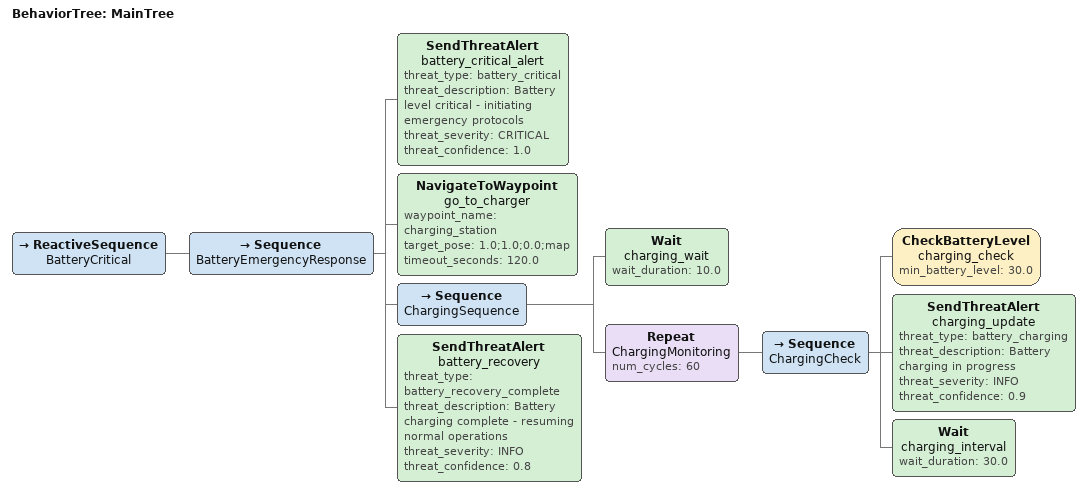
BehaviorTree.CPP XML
<!--
  Battery critical behavior tree - For low battery situations
-->
<root BTCPP_format="4" main_tree_to_execute="MainTree">
  <BehaviorTree ID="MainTree">
    <ReactiveSequence name="BatteryCritical">

      <!-- Battery critical response -->
      <Sequence name="BatteryEmergencyResponse">

        <!-- Send battery critical alert -->
        <SendThreatAlert name="battery_critical_alert"
                        threat_type="battery_critical"
                        threat_description="Battery level critical - initiating emergency protocols"
                        threat_severity="CRITICAL"
                        threat_confidence="1.0" />

        <!-- Navigate to charging station -->
        <NavigateToWaypoint name="go_to_charger"
                           waypoint_name="charging_station"
                           target_pose="1.0;1.0;0.0;map"
                           timeout_seconds="120.0" />

        <!-- Wait for charging to begin -->
        <Sequence name="ChargingSequence">
          <Wait name="charging_wait" wait_duration="10.0" />

          <!-- Monitor charging status -->
          <Repeat name="ChargingMonitoring" num_cycles="60">
            <Sequence name="ChargingCheck">
              <CheckBatteryLevel name="charging_check" min_battery_level="30.0" />
              <SendThreatAlert name="charging_update"
                              threat_type="battery_charging"
                              threat_description="Battery charging in progress"
                              threat_severity="INFO"
                              threat_confidence="0.9" />
              <Wait name="charging_interval" wait_duration="30.0" />
            </Sequence>
          </Repeat>
        </Sequence>

        <!-- Battery recovery complete -->
        <SendThreatAlert name="battery_recovery"
                        threat_type="battery_recovery_complete"
                        threat_description="Battery charging complete - resuming normal operations"
                        threat_severity="INFO"
                        threat_confidence="0.8" />

      </Sequence>

    </ReactiveSequence>
  </BehaviorTree>
</root>
